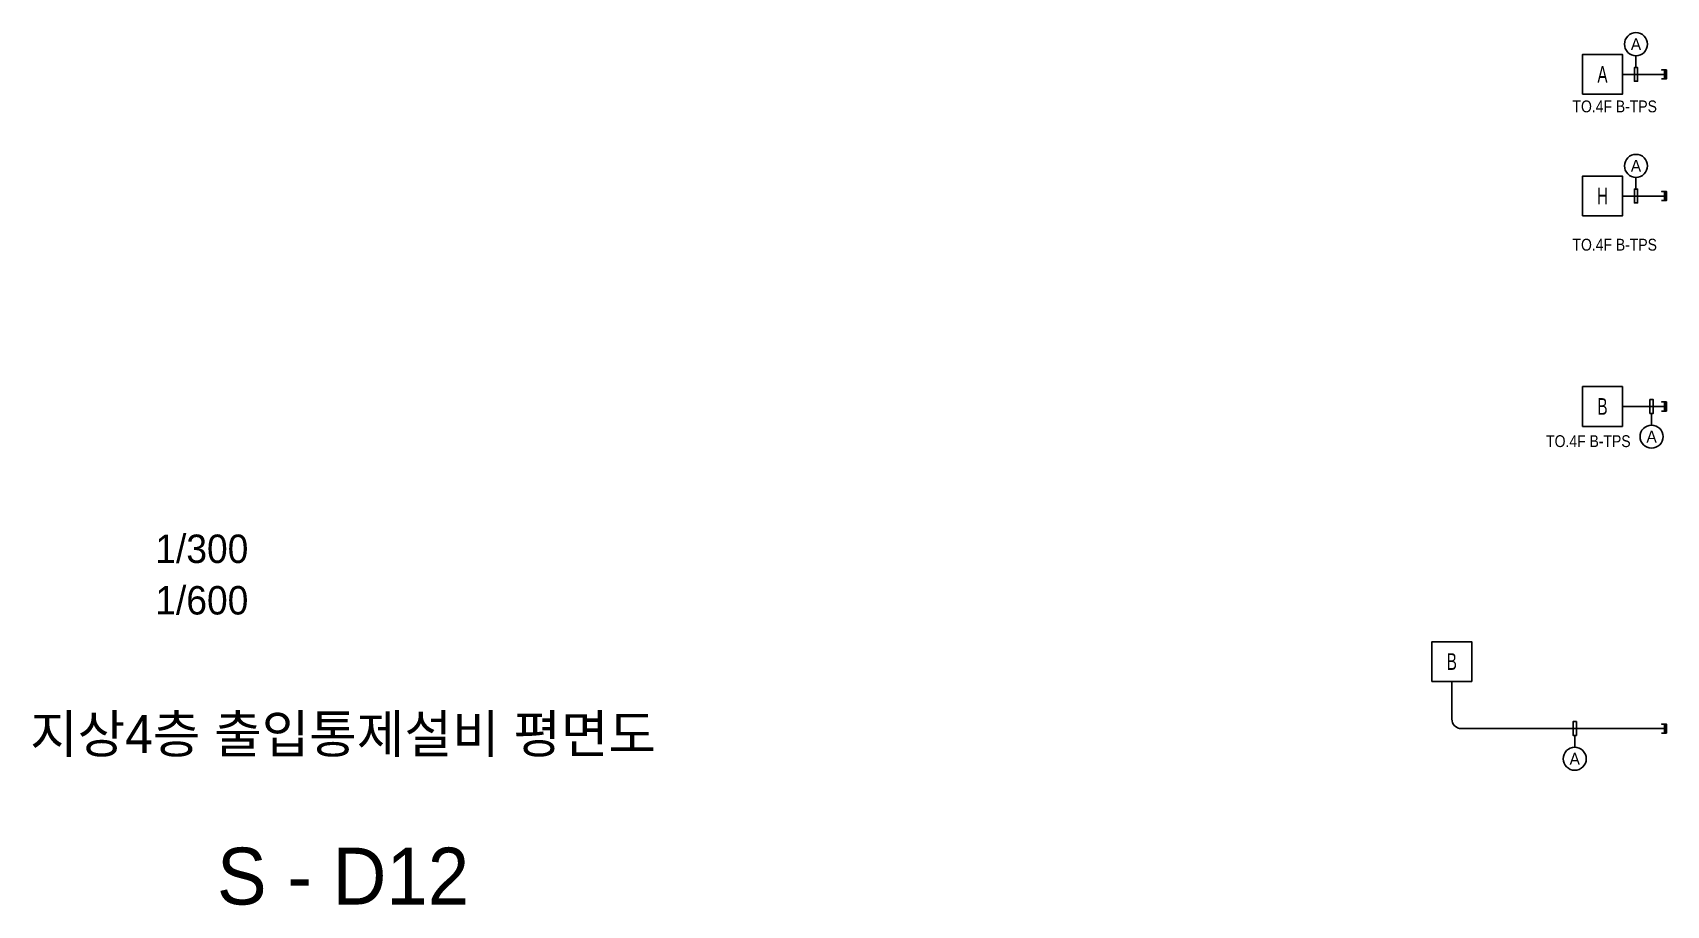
# Model space of a CAD drawing. Header units: millimetres. Extents: x 88230 to 502050, y -351975 to 882900.
# Drawn here: x 223424 to 275141, y 390165 to 417786 of the extents above; entities that cross this region are included whole.
import ezdxf
from ezdxf.enums import TextEntityAlignment as Align

# ---------------------------------------------------------------- set-up
doc = ezdxf.new("R2010")
doc.units = ezdxf.units.MM
doc.header["$LTSCALE"] = 150
for name, color, linetype in [('-----20 General Symbol', 3, 'Continuous'), ('-----29 Indicator', 1, 'Continuous'), ('-----30 Text', 2, 'Continuous'), ('-----41 Drawing Title', 2, 'Continuous'), ('-----42 Drawing Number', 2, 'Continuous'), ('-----43 Drawing Scale', 3, 'Continuous'), ('4', 4, 'Continuous')]:
    doc.layers.add(name, color=color, linetype=linetype)
doc.styles.add('ELEC', font='')
doc.styles.get('ELEC').set_extended_font_data('Dotum')

# ---------------------------------------------------------------- blocks, each defined once
blk = doc.blocks.new('GOK_A')
at = {"layer": '-----20 General Symbol', "color": 1}
blk.add_lwpolyline([(272950, 44280), (274750, 44280), (274750, 46080), (272950, 46080)], close=True, dxfattribs=at)
at = {"layer": '-----20 General Symbol', "color": 3, "style": 'ELEC', "width": 0.7}
blk.add_text('A', height=750, dxfattribs=at).set_placement((273850, 45180), align=Align.MIDDLE_CENTER)
blk = doc.blocks.new('GOK_B')
at = {"layer": '-----20 General Symbol', "color": 1}
blk.add_lwpolyline([(272950, 41850), (274750, 41850), (274750, 43650), (272950, 43650)], close=True, dxfattribs=at)
at = {"layer": '-----20 General Symbol', "color": 3, "style": 'ELEC', "width": 0.7}
blk.add_text('B', height=750, dxfattribs=at).set_placement((273850, 42750), align=Align.MIDDLE_CENTER)
blk = doc.blocks.new('GOK_H')
at = {"layer": '-----20 General Symbol', "color": 1}
blk.add_lwpolyline([(139470, -259730), (140730, -259730), (140730, -258470), (139470, -258470)], close=True, dxfattribs=at)
at = {"layer": '-----20 General Symbol', "color": 3, "style": 'ELEC', "width": 0.7}
blk.add_text('H', height=525, dxfattribs=at).set_placement((140100, -259100), align=Align.MIDDLE_CENTER)
blk = doc.blocks.new('O08')
blk.add_hatch(color=256).paths.add_polyline_path([(120, 51), (-120, 51), (-120, 0), (120, 0)])
blk.add_lwpolyline([(120, 127.5), (120, 0), (-120, 0), (-120, 127.5), (-120, 51), (120, 51)])

msp = doc.modelspace()

# ---------------------------------------------------------------- linework, layer by layer
at = {"layer": '-----29 Indicator', "color": 1}
for points in [[(274180, 417056), (274180, 416683), (274129, 416683), (274129, 416247), (274231, 416247), (274231, 416683), (274154, 416683), (274180, 416683), (274180, 417056, -0.414214), (273815, 417421, -0.414214), (274180, 417786, -0.414214), (274545, 417421, -0.414214), (274180, 417056, -0.151042)], [(274180, 413206), (274180, 412833), (274129, 412833), (274129, 412397), (274231, 412397), (274231, 412833), (274154, 412833), (274180, 412833), (274180, 413206, -0.414214), (273815, 413571, -0.414214), (274180, 413935, -0.414214), (274545, 413571, -0.414214), (274180, 413206, -0.151042)], [(274674, 405364), (274674, 405737), (274623, 405737), (274623, 406173), (274725, 406173), (274725, 405737), (274648, 405737), (274674, 405737), (274674, 405364, 0.414214), (274309, 404999, 0.414214), (274674, 404635, 0.414214), (275039, 404999, 0.414214), (274674, 405364, 0.151042)], [(272241, 395169), (272241, 395542), (272190, 395542), (272190, 395978), (272293, 395978), (272293, 395542), (272216, 395542), (272241, 395542), (272241, 395169, 0.414214), (271876, 394804, 0.414214), (272241, 394440, 0.414214), (272606, 394804, 0.414214), (272241, 395169, 0.151042)]]:
    msp.add_lwpolyline(points, format="xyb", dxfattribs=at)
at = {"layer": '4'}
for p, q in [((275141, 416465), (273750, 416465)), ((273750, 412615), (275141, 412615)), ((273750, 405955), (275141, 405955)), ((268350, 397250), (268350, 396060)), ((275141, 395760), (268650, 395760))]:
    msp.add_line(p, q, dxfattribs=at)
msp.add_arc((268650, 396060), 300, 180, 270, dxfattribs=at)

# ---------------------------------------------------------------- block references
at = {"layer": '-----20 General Symbol', "xscale": 0.6999999999970896, "yscale": 0.6999999999970896, "zscale": 0.6999999999970896}
for name, p in [('GOK_A', (81425, 384839)), ('GOK_B', (81425, 376030)), ('GOK_B', (76655, 367955))]:
    msp.add_blockref(name, p, dxfattribs=at)
at = {"layer": '-----20 General Symbol'}
msp.add_blockref('GOK_H', (133020, 671715), dxfattribs=at)
at = {"layer": '4', "xscale": -1.199999999953434, "yscale": 1.199999999953434, "zscale": 1.199999999953434, "rotation": 90}
for p in [(275141, 416465, 0), (275141, 412615, 0), (275141, 405955, 0), (275141, 395760, 0)]:
    msp.add_blockref('O08', p, dxfattribs=at)

# ---------------------------------------------------------------- texts
at = {"layer": '-----30 Text', "style": 'ELEC'}
for p in [(274180, 417421), (274180, 413571), (274674, 404999), (272241, 394804)]:
    msp.add_text('A', height=375, dxfattribs=at).set_placement(p, align=Align.MIDDLE)
at = {"layer": '-----41 Drawing Title', "style": 'ELEC'}
msp.add_text('지상4층 출입통제설비 평면도', height=1200, dxfattribs=at).set_placement((233250, 395590), align=Align.MIDDLE_CENTER)
at = {"layer": '-----42 Drawing Number', "style": 'ELEC'}
msp.add_text('S - D12', height=1800, dxfattribs=at).set_placement((233250, 391090), align=Align.MIDDLE_CENTER)
at = {"layer": '-----43 Drawing Scale', "style": 'ELEC'}
for s, p in [('1/300', (228779, 401450)), ('1/600', (228779, 399820))]:
    msp.add_text(s, height=900, dxfattribs=at).set_placement(p, align=Align.MIDDLE_CENTER)
at = {"style": 'ELEC', "width": 0.9}
for p in [(273507, 415452), (273507, 411075), (272673, 404857)]:
    msp.add_text('TO.4F B-TPS', height=375, dxfattribs=at).set_placement(p, align=Align.MIDDLE)

doc.saveas('drawing.dxf')
